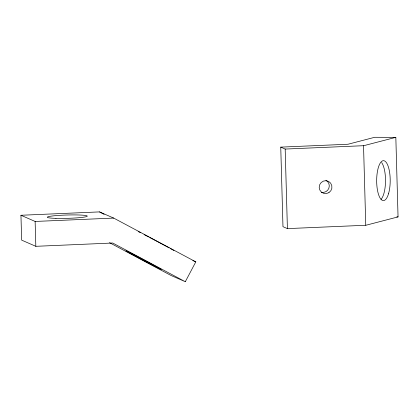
<?xml version="1.0" encoding="UTF-8"?>
<svg xmlns="http://www.w3.org/2000/svg" width="419" height="419" viewBox="0 0 419 419"><rect width="100%" height="100%" fill="white"/><g stroke="black" fill="none" stroke-linecap="round" stroke-linejoin="round"><path stroke-width="0.63" d="M185.303 281.709L195.809 261.859L113.696 218.084L99.513 211.899L20.95 215.266L21.647 240.129L35.83 246.314L112.721 243.015L185.303 281.709L171.12 275.524L109.485 242.664M395.829 137.343L363.744 145.692L285.182 149.059L280.751 147.127L282.972 226.679L287.403 228.612L365.97 225.244L398.05 216.895L395.829 137.343L374.696 137.291L348.042 144.241L280.751 147.127M20.95 215.266L35.133 221.452L113.696 218.084M363.535 145.702L365.756 225.254M396.767 216.89L398.05 216.895M192.855 260.571L195.809 261.859M99.513 211.899L104.106 214.35M285.182 149.059L287.403 228.612M35.133 221.452L35.83 246.314M138.17 231.518A28.078 0.419 27.9 0 1 140.48 232.707M144.11 234.593A28.078 0.419 27.9 0 1 148.577 236.929M149.74 237.536A28.078 0.419 27.9 0 1 169.114 247.88M170.617 248.697A28.078 0.419 27.9 0 1 173.927 250.515M325.951 180.259A6.489 6.364 -66.4 0 1 321.436 192.305M381.636 162.525A19.965 6.772 -89.9 0 1 385.506 181.479A19.965 6.772 -89.9 0 1 381.028 199.381M55.942 218.367A19.965 1.671 -1.6 0 0 87.215 216.262A19.965 1.671 -1.6 0 0 58.817 215.397A19.965 1.671 -1.6 0 0 55.942 218.367M131.922 254.239A19.965 0.299 27.9 0 0 160.922 269.401A19.965 0.299 27.9 0 0 138.066 256.915A19.965 0.299 27.9 0 0 131.922 254.239M328.925 192.614A6.489 6.364 -66.4 0 0 328.611 181.417A6.489 6.364 -66.4 0 0 319.194 187.429A6.489 6.364 -66.4 0 0 328.925 192.614M388.607 193.458A19.965 6.772 -89.9 0 0 384.652 160.975A19.965 6.772 -89.9 0 0 377.063 187.487A19.965 6.772 -89.9 0 0 388.607 193.458"/></g></svg>
